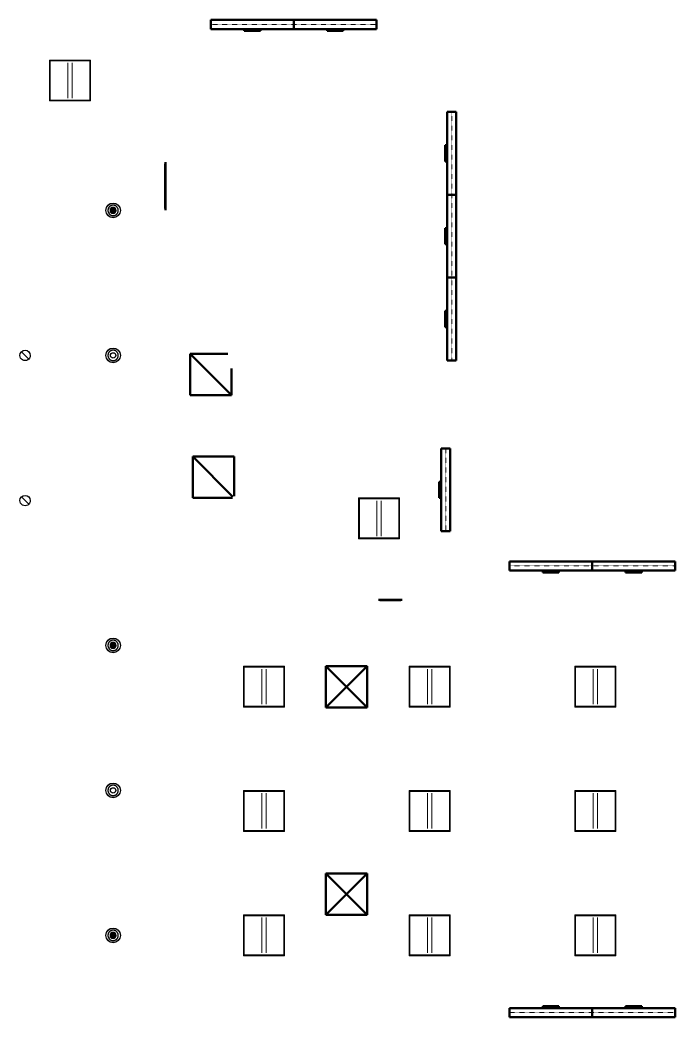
# Model space of a CAD drawing. Header units: inches. Extents: x 12491 to 15210, y -49 to 1476.
# Drawn here: x 14830 to 15210, y -42 to 536 of the extents above; entities that cross this region are included whole.
import ezdxf

# ---------------------------------------------------------------- set-up
doc = ezdxf.new("R2010")
doc.units = ezdxf.units.IN
doc.header["$MEASUREMENT"] = 0
doc.linetypes.add('Hidden_Mech', pattern=[0.070312, 0.046875, -0.023437])
doc.layers.add('E-LITE-EQPM', color=33, linetype='Continuous', lineweight=25)
doc.layers.add('M-HVAC-CDFF', color=50, linetype='Continuous', lineweight=50)

# ---------------------------------------------------------------- blocks, each defined once
blk = doc.blocks.new('KREON Holon 80 - KREON Holon 80 - Surface Mounted-3102022-3RD FLOOR RCP - NEW')
at = {"layer": 'E-LITE-EQPM'}
blk.add_line((17.62, 0.14), (17.62, 0.18), dxfattribs=at)
at = {"layer": 'E-LITE-EQPM', "flags": 128}
for points in [[(14.62, 0), (14.62, 0.12), (14.63, 0.24), (14.64, 0.36), (14.66, 0.48), (14.68, 0.6), (14.71, 0.71), (14.74, 0.83), (14.77, 0.95), (14.81, 1.06), (14.86, 1.17), (14.91, 1.28), (14.96, 1.39), (15.02, 1.49), (15.08, 1.6), (15.14, 1.7), (15.21, 1.8), (15.29, 1.89), (15.37, 1.98), (15.45, 2.07), (15.53, 2.16), (15.62, 2.24), (15.71, 2.32), (15.8, 2.39), (15.9, 2.46), (16, 2.53), (16.1, 2.59), (16.21, 2.65), (16.32, 2.71), (16.43, 2.76), (16.54, 2.8), (16.65, 2.84), (16.76, 2.88), (16.88, 2.91), (17, 2.94), (17.12, 2.96), (17.23, 2.98), (17.35, 3), (17.47, 3), (17.59, 3.01), (17.71, 3.01), (17.83, 3), (17.95, 2.99), (18.07, 2.97), (18.19, 2.95), (18.31, 2.93), (18.43, 2.9), (18.54, 2.87), (18.66, 2.83), (18.77, 2.78), (18.88, 2.74), (18.99, 2.68), (19.09, 2.63), (19.2, 2.57), (19.3, 2.5), (19.4, 2.43), (19.49, 2.36), (19.59, 2.28), (19.68, 2.2), (19.76, 2.12), (19.84, 2.03), (19.92, 1.94), (20, 1.85), (20.07, 1.75), (20.14, 1.65), (20.2, 1.55), (20.26, 1.45), (20.32, 1.34), (20.37, 1.23), (20.42, 1.12), (20.46, 1.01), (20.5, 0.89), (20.53, 0.78), (20.56, 0.66), (20.59, 0.54), (20.6, 0.42), (20.62, 0.31), (20.63, 0.19), (20.63, 0.06), (20.63, 0)], [(20.63, 0), (20.63, -0.12), (20.63, -0.24), (20.61, -0.36), (20.6, -0.48), (20.57, -0.6), (20.55, -0.71), (20.52, -0.83), (20.48, -0.95), (20.44, -1.06), (20.4, -1.17), (20.35, -1.28), (20.29, -1.39), (20.24, -1.49), (20.18, -1.6), (20.11, -1.7), (20.04, -1.8), (19.97, -1.89), (19.89, -1.98), (19.81, -2.07), (19.72, -2.16), (19.63, -2.24), (19.54, -2.32), (19.45, -2.39), (19.35, -2.46), (19.25, -2.53), (19.15, -2.59), (19.04, -2.65), (18.94, -2.71), (18.83, -2.76), (18.72, -2.8), (18.6, -2.84), (18.49, -2.88), (18.37, -2.91), (18.26, -2.94), (18.14, -2.96), (18.02, -2.98), (17.9, -3), (17.78, -3), (17.66, -3.01), (17.54, -3.01), (17.42, -3), (17.3, -2.99), (17.18, -2.97), (17.06, -2.95), (16.94, -2.93), (16.83, -2.9), (16.71, -2.87), (16.6, -2.83), (16.49, -2.78), (16.38, -2.74), (16.27, -2.68), (16.16, -2.63), (16.06, -2.57), (15.96, -2.5), (15.86, -2.43), (15.76, -2.36), (15.67, -2.28), (15.58, -2.2), (15.49, -2.12), (15.41, -2.03), (15.33, -1.94), (15.25, -1.85), (15.18, -1.75), (15.11, -1.65), (15.05, -1.55), (14.99, -1.45), (14.93, -1.34), (14.88, -1.23), (14.84, -1.12), (14.79, -1.01), (14.75, -0.89), (14.72, -0.78), (14.69, -0.66), (14.67, -0.54), (14.65, -0.42), (14.63, -0.31), (14.62, -0.19), (14.62, -0.06), (14.62, 0)]]:
    blk.add_lwpolyline(points, dxfattribs=at)
at = {"layer": 'E-LITE-EQPM'}
for radius in [1.75, 1.5, 1.33, 1.15, 1, 0.84, 0.68, 0.5, 0.335, 0.196, 0.0816]:
    blk.add_circle((17.62, 0), radius, dxfattribs=at)
for centre, radius, start, end in [((17.63, 0), 4.25, 0, 180), ((17.63, 0), 4.19, 0, 180), ((17.63, 0), 1.57, 0, 180), ((17.63, 0), 4.25, 180, 0), ((17.63, 0), 4.19, 180, 0), ((17.63, 0), 1.57, 180, 0), ((17.62, 0), 2, 227.64159, 245.45455), ((17.62, 0), 2, 291.7098, 308.99468), ((17.62, 0), 2.25, 300, 301.37993)]:
    blk.add_arc(centre, radius, start, end, dxfattribs=at)
blk = doc.blocks.new('Lighting-Troffer-Cooper-Metalux-Encounter-22EN-24EN-LD2 - See Type Catalog-2812981-3RD FLOOR RCP - NEW')
at = {"layer": 'E-LITE-EQPM', "lineweight": 9}
for p, q in [((-11.875, 11.84375), (-11.875, 11.59375)), ((11.875, 11.84375), (-11.875, 11.84375)), ((-11.875, 11.59375), (-11.46875, 11.59375)), ((-11.875, 11.59375), (-11.46875, 11.59375)), ((-11.875, 11.59375), (-11.875, -11.59375)), ((-11.46875, 11.59375), (-11.46875, 11.34375)), ((-11.46875, -11.59375), (-11.46875, 11.59375)), ((11.46875, 11.34375), (11.46875, 11.59375)), ((11.46875, 11.59375), (11.875, 11.59375)), ((11.46875, 11.59375), (11.875, 11.59375)), ((11.46875, -11.59375), (11.46875, 11.59375)), ((11.875, 11.59375), (11.875, 11.84375)), ((11.875, 11.59375), (11.875, -11.59375)), ((11.46875, 11.34375), (-11.46875, 11.34375)), ((-1.25, 10.21875), (-1.25, -10.21875)), ((1.25, -10.21875), (1.25, 10.21875)), ((-11.46875, -11.34375), (11.46875, -11.34375)), ((-11.46875, -11.34375), (-11.46875, -11.59375)), ((11.46875, -11.59375), (11.46875, -11.34375)), ((-11.46875, -11.59375), (-11.875, -11.59375)), ((-11.875, -11.59375), (-11.875, -11.84375)), ((-11.46875, -11.59375), (-11.875, -11.59375)), ((-11.875, -11.84375), (11.875, -11.84375)), ((11.875, -11.59375), (11.46875, -11.59375)), ((11.875, -11.59375), (11.46875, -11.59375)), ((11.875, -11.84375), (11.875, -11.59375))]:
    blk.add_line(p, q, dxfattribs=at)
at = {"layer": 'E-LITE-EQPM'}
for p, q in [((-1.25, 11.59375), (1.28228, 11.59375)), ((1.28228, -11.59375), (-1.25, -11.59375))]:
    blk.add_line(p, q, dxfattribs=at)
blk = doc.blocks.new('KREON Holon 80 - KREON Holon 80 - Surface Mounted-2838211-3RD FLOOR RCP - NEW')
at = {"layer": 'E-LITE-EQPM', "flags": 128}
for points in [[(14.62, 0), (14.62, 0.12), (14.63, 0.24), (14.64, 0.36), (14.66, 0.48), (14.68, 0.6), (14.71, 0.71), (14.74, 0.83), (14.77, 0.95), (14.81, 1.06), (14.86, 1.17), (14.91, 1.28), (14.96, 1.39), (15.02, 1.49), (15.08, 1.6), (15.14, 1.7), (15.21, 1.8), (15.29, 1.89), (15.37, 1.98), (15.45, 2.07), (15.53, 2.16), (15.62, 2.24), (15.71, 2.32), (15.8, 2.39), (15.9, 2.46), (16, 2.53), (16.1, 2.59), (16.21, 2.65), (16.32, 2.71), (16.43, 2.76), (16.54, 2.8), (16.65, 2.84), (16.76, 2.88), (16.88, 2.91), (17, 2.94), (17.12, 2.96), (17.23, 2.98), (17.35, 3), (17.47, 3), (17.59, 3.01), (17.71, 3.01), (17.83, 3), (17.95, 2.99), (18.07, 2.97), (18.19, 2.95), (18.31, 2.93), (18.43, 2.9), (18.54, 2.87), (18.66, 2.83), (18.77, 2.78), (18.88, 2.74), (18.99, 2.68), (19.09, 2.63), (19.2, 2.57), (19.3, 2.5), (19.4, 2.43), (19.49, 2.36), (19.59, 2.28), (19.68, 2.2), (19.76, 2.12), (19.84, 2.03), (19.92, 1.94), (20, 1.85), (20.07, 1.75), (20.14, 1.65), (20.2, 1.55), (20.26, 1.45), (20.32, 1.34), (20.37, 1.23), (20.42, 1.12), (20.46, 1.01), (20.5, 0.89), (20.53, 0.78), (20.56, 0.66), (20.59, 0.54), (20.6, 0.42), (20.62, 0.31), (20.63, 0.19), (20.63, 0.06), (20.63, 0)], [(20.63, 0), (20.63, -0.12), (20.63, -0.24), (20.61, -0.36), (20.6, -0.48), (20.57, -0.6), (20.55, -0.71), (20.52, -0.83), (20.48, -0.95), (20.44, -1.06), (20.4, -1.17), (20.35, -1.28), (20.29, -1.39), (20.24, -1.49), (20.18, -1.6), (20.11, -1.7), (20.04, -1.8), (19.97, -1.89), (19.89, -1.98), (19.81, -2.07), (19.72, -2.16), (19.63, -2.24), (19.54, -2.32), (19.45, -2.39), (19.35, -2.46), (19.25, -2.53), (19.15, -2.59), (19.04, -2.65), (18.94, -2.71), (18.83, -2.76), (18.72, -2.8), (18.6, -2.84), (18.49, -2.88), (18.37, -2.91), (18.26, -2.94), (18.14, -2.96), (18.02, -2.98), (17.9, -3), (17.78, -3), (17.66, -3.01), (17.54, -3.01), (17.42, -3), (17.3, -2.99), (17.18, -2.97), (17.06, -2.95), (16.94, -2.93), (16.83, -2.9), (16.71, -2.87), (16.6, -2.83), (16.49, -2.78), (16.38, -2.74), (16.27, -2.68), (16.16, -2.63), (16.06, -2.57), (15.96, -2.5), (15.86, -2.43), (15.76, -2.36), (15.67, -2.28), (15.58, -2.2), (15.49, -2.12), (15.41, -2.03), (15.33, -1.94), (15.25, -1.85), (15.18, -1.75), (15.11, -1.65), (15.05, -1.55), (14.99, -1.45), (14.93, -1.34), (14.88, -1.23), (14.84, -1.12), (14.79, -1.01), (14.75, -0.89), (14.72, -0.78), (14.69, -0.66), (14.67, -0.54), (14.65, -0.42), (14.63, -0.31), (14.62, -0.19), (14.62, -0.06), (14.62, 0)]]:
    blk.add_lwpolyline(points, dxfattribs=at)
at = {"layer": 'E-LITE-EQPM'}
for radius, start, end in [(4.25, 0, 180), (4.19, 0, 180), (1.57, 0, 180), (4.25, 180, 0), (4.19, 180, 0), (1.57, 180, 0)]:
    blk.add_arc((17.63, 0), radius, start, end, dxfattribs=at)
blk = doc.blocks.new('KREON Holon 80 - KREON Holon 80 - Surface Mounted-V66-3RD FLOOR RCP - NEW')
at = {"layer": 'E-LITE-EQPM'}
blk.add_line((17.62, 0.14), (17.62, 0.18), dxfattribs=at)
at = {"layer": 'E-LITE-EQPM', "flags": 128}
for points in [[(14.62, 0), (14.62, 0.12), (14.63, 0.24), (14.64, 0.36), (14.66, 0.48), (14.68, 0.6), (14.71, 0.71), (14.74, 0.83), (14.77, 0.95), (14.81, 1.06), (14.86, 1.17), (14.91, 1.28), (14.96, 1.39), (15.02, 1.49), (15.08, 1.6), (15.14, 1.7), (15.21, 1.8), (15.29, 1.89), (15.37, 1.98), (15.45, 2.07), (15.53, 2.16), (15.62, 2.24), (15.71, 2.32), (15.8, 2.39), (15.9, 2.46), (16, 2.53), (16.1, 2.59), (16.21, 2.65), (16.32, 2.71), (16.43, 2.76), (16.54, 2.8), (16.65, 2.84), (16.76, 2.88), (16.88, 2.91), (17, 2.94), (17.12, 2.96), (17.23, 2.98), (17.35, 3), (17.47, 3), (17.59, 3.01), (17.71, 3.01), (17.83, 3), (17.95, 2.99), (18.07, 2.97), (18.19, 2.95), (18.31, 2.93), (18.43, 2.9), (18.54, 2.87), (18.66, 2.83), (18.77, 2.78), (18.88, 2.74), (18.99, 2.68), (19.09, 2.63), (19.2, 2.57), (19.3, 2.5), (19.4, 2.43), (19.49, 2.36), (19.59, 2.28), (19.68, 2.2), (19.76, 2.12), (19.84, 2.03), (19.92, 1.94), (20, 1.85), (20.07, 1.75), (20.14, 1.65), (20.2, 1.55), (20.26, 1.45), (20.32, 1.34), (20.37, 1.23), (20.42, 1.12), (20.46, 1.01), (20.5, 0.89), (20.53, 0.78), (20.56, 0.66), (20.59, 0.54), (20.6, 0.42), (20.62, 0.31), (20.63, 0.19), (20.63, 0.06), (20.63, 0)], [(20.63, 0), (20.63, -0.12), (20.63, -0.24), (20.61, -0.36), (20.6, -0.48), (20.57, -0.6), (20.55, -0.71), (20.52, -0.83), (20.48, -0.95), (20.44, -1.06), (20.4, -1.17), (20.35, -1.28), (20.29, -1.39), (20.24, -1.49), (20.18, -1.6), (20.11, -1.7), (20.04, -1.8), (19.97, -1.89), (19.89, -1.98), (19.81, -2.07), (19.72, -2.16), (19.63, -2.24), (19.54, -2.32), (19.45, -2.39), (19.35, -2.46), (19.25, -2.53), (19.15, -2.59), (19.04, -2.65), (18.94, -2.71), (18.83, -2.76), (18.72, -2.8), (18.6, -2.84), (18.49, -2.88), (18.37, -2.91), (18.26, -2.94), (18.14, -2.96), (18.02, -2.98), (17.9, -3), (17.78, -3), (17.66, -3.01), (17.54, -3.01), (17.42, -3), (17.3, -2.99), (17.18, -2.97), (17.06, -2.95), (16.94, -2.93), (16.83, -2.9), (16.71, -2.87), (16.6, -2.83), (16.49, -2.78), (16.38, -2.74), (16.27, -2.68), (16.16, -2.63), (16.06, -2.57), (15.96, -2.5), (15.86, -2.43), (15.76, -2.36), (15.67, -2.28), (15.58, -2.2), (15.49, -2.12), (15.41, -2.03), (15.33, -1.94), (15.25, -1.85), (15.18, -1.75), (15.11, -1.65), (15.05, -1.55), (14.99, -1.45), (14.93, -1.34), (14.88, -1.23), (14.84, -1.12), (14.79, -1.01), (14.75, -0.89), (14.72, -0.78), (14.69, -0.66), (14.67, -0.54), (14.65, -0.42), (14.63, -0.31), (14.62, -0.19), (14.62, -0.06), (14.62, 0)]]:
    blk.add_lwpolyline(points, dxfattribs=at)
at = {"layer": 'E-LITE-EQPM'}
for radius in [1.75, 1.5, 1.33, 1.15, 1, 0.84, 0.68, 0.5, 0.335, 0.196, 0.0816]:
    blk.add_circle((17.62, 0), radius, dxfattribs=at)
for centre, radius, start, end in [((17.63, 0), 4.25, 0, 180), ((17.63, 0), 4.19, 0, 180), ((17.63, 0), 1.57, 0, 180), ((17.63, 0), 4.25, 180, 0), ((17.63, 0), 4.19, 180, 0), ((17.63, 0), 1.57, 180, 0), ((17.62, 0), 2, 227.64159, 245.45455), ((17.62, 0), 2.25, 300, 301.37993)]:
    blk.add_arc(centre, radius, start, end, dxfattribs=at)
blk = doc.blocks.new('L-Recessed Circular - Downlight - 6_-3105699-3RD FLOOR RCP - NEW')
at = {"layer": 'E-LITE-EQPM'}
for q in [(-2.12, -2.12), (2.12, 2.12)]:
    blk.add_line((0, 0), q, dxfattribs=at)
for start, end in [(360, 180), (180, 360)]:
    blk.add_arc((0, 0), 3, start, end, dxfattribs=at)
blk = doc.blocks.new('Return Diffuser - Rectangular Outlet _PAR_ - PAR-8x8_24x24-V74-3RD FLOOR RCP - NEW')
at = {"layer": 'M-HVAC-CDFF'}
for p, q in [((12, 12), (-12, 12)), ((-12, 12), (-12, -9.88)), ((-12, 12), (12, -12)), ((12, -12), (12, 12)), ((-3.45, -12), (12, -12))]:
    blk.add_line(p, q, dxfattribs=at)
blk = doc.blocks.new('Return Diffuser - Rectangular Outlet _PAR_ - PAR-8x8_24x24-V75-3RD FLOOR RCP - NEW')
at = {"layer": 'M-HVAC-CDFF'}
for p, q in [((12, 12), (-12, 12)), ((-12, 12), (-12, -12)), ((-12, 12), (11.28, -11.28)), ((12, -11), (12, 12)), ((-12, -12), (10.9, -12))]:
    blk.add_line(p, q, dxfattribs=at)
blk = doc.blocks.new('Plenum Slot Supply _TBD_ - 8_ RD INLET - TBDI _48_ Plenum_-2909013-3RD FLOOR RCP - NEW')
at = {"layer": 'M-HVAC-CDFF'}
for p, q in [((24, 2.625), (-24, 2.625)), ((-24, 2.625), (-24, -2.625)), ((24, -2.625), (24, 2.625)), ((-24, -2.625), (24, -2.625)), ((-4.6875, -2.625), (-4.6875, -3.75)), ((-2.0625, -3.75), (-4.6875, -3.75)), ((2.0625, -3.75), (-2.0625, -3.75)), ((4.6875, -3.75), (2.0625, -3.75)), ((4.6875, -3.75), (4.6875, -2.625))]:
    blk.add_line(p, q, dxfattribs=at)
at = {"layer": 'M-HVAC-CDFF', "linetype": 'Hidden_Mech', "lineweight": 9}
blk.add_line((-24, 0), (24, 0), dxfattribs=at)
blk = doc.blocks.new('Plenum Slot Supply _TBD_ - 8_ RD INLET - TBDI _48_ Plenum_-2908889-3RD FLOOR RCP - NEW')
at = {"layer": 'M-HVAC-CDFF'}
for p, q in [((24, 2.625), (-24, 2.625)), ((-24, 2.625), (-24, -2.625)), ((24, -2.625), (24, 2.625)), ((-24, -2.625), (24, -2.625)), ((-4.6875, -2.625), (-4.6875, -3.75)), ((-2.0625, -3.75), (-4.6875, -3.75)), ((2.0625, -3.75), (-2.0625, -3.75)), ((4.6875, -3.75), (2.0625, -3.75)), ((4.6875, -3.75), (4.6875, -2.625))]:
    blk.add_line(p, q, dxfattribs=at)
at = {"layer": 'M-HVAC-CDFF', "linetype": 'Hidden_Mech', "lineweight": 9}
blk.add_line((-24, 0), (24, 0), dxfattribs=at)
blk = doc.blocks.new('Supply Diffuser _OMNI_ - 6_ RD INLET _24x24_-3186145-3RD FLOOR RCP - NEW')
at = {"layer": 'M-HVAC-CDFF'}
for p, q in [((12, 12), (-12, 12)), ((-12, 12), (-12, -12)), ((12, 12), (-12, -12)), ((-12, 12), (12, -12)), ((-12, 12), (-12, -12)), ((-12, 12), (12, 12)), ((12, -12), (12, 12)), ((12, 12), (12, -12)), ((-12, -12), (12, -12)), ((-12, -12), (12, -12))]:
    blk.add_line(p, q, dxfattribs=at)
blk = doc.blocks.new('Return Grille _350_ - 350FS-3207466-3RD FLOOR RCP - NEW')
at = {"layer": 'M-HVAC-CDFF'}
for p, q in [((12911.73, 376.49), (12897.98, 376.49)), ((12910.85, 376.74), (12898.85, 376.74))]:
    blk.add_line(p, q, dxfattribs=at)
blk = doc.blocks.new('Return Grille _350_ - 350FS-3207972-3RD FLOOR RCP - NEW')
at = {"layer": 'M-HVAC-CDFF'}
for p, q in [((14125.07, 463.32), (14152.82, 463.32)), ((14125.94, 463.07), (14151.94, 463.07))]:
    blk.add_line(p, q, dxfattribs=at)

msp = doc.modelspace()

# ---------------------------------------------------------------- block references
at = {"layer": 'E-LITE-EQPM', "extrusion": (0, 0, -1)}
for name, p, rotation in [('Lighting-Troffer-Cooper-Metalux-Encounter-22EN-24EN-LD2 - See Type Catalog-2812981-3RD FLOOR RCP - NEW', (-14859.43, 501), 180), ('KREON Holon 80 - KREON Holon 80 - Surface Mounted-3102022-3RD FLOOR RCP - NEW', (-14884.38, 408.1), 90), ('L-Recessed Circular - Downlight - 6_-3105699-3RD FLOOR RCP - NEW', (-14833.35, 341.71), 180), ('KREON Holon 80 - KREON Holon 80 - Surface Mounted-2838211-3RD FLOOR RCP - NEW', (-14884.38, 324.1), 90), ('L-Recessed Circular - Downlight - 6_-3105699-3RD FLOOR RCP - NEW', (-14833.35, 257.59), 180), ('KREON Holon 80 - KREON Holon 80 - Surface Mounted-V66-3RD FLOOR RCP - NEW', (-14884.38, 156.1), 90), ('Lighting-Troffer-Cooper-Metalux-Encounter-22EN-24EN-LD2 - See Type Catalog-2812981-3RD FLOOR RCP - NEW', (-14971.88, 149.81), 180), ('Lighting-Troffer-Cooper-Metalux-Encounter-22EN-24EN-LD2 - See Type Catalog-2812981-3RD FLOOR RCP - NEW', (-15067.88, 149.81), 180), ('Lighting-Troffer-Cooper-Metalux-Encounter-22EN-24EN-LD2 - See Type Catalog-2812981-3RD FLOOR RCP - NEW', (-15163.88, 149.81), 180), ('KREON Holon 80 - KREON Holon 80 - Surface Mounted-2838211-3RD FLOOR RCP - NEW', (-14884.38, 72.1), 90), ('Lighting-Troffer-Cooper-Metalux-Encounter-22EN-24EN-LD2 - See Type Catalog-2812981-3RD FLOOR RCP - NEW', (-14971.88, 77.81), 180), ('Lighting-Troffer-Cooper-Metalux-Encounter-22EN-24EN-LD2 - See Type Catalog-2812981-3RD FLOOR RCP - NEW', (-15067.88, 77.81), 180), ('Lighting-Troffer-Cooper-Metalux-Encounter-22EN-24EN-LD2 - See Type Catalog-2812981-3RD FLOOR RCP - NEW', (-15163.88, 77.81), 180), ('Lighting-Troffer-Cooper-Metalux-Encounter-22EN-24EN-LD2 - See Type Catalog-2812981-3RD FLOOR RCP - NEW', (-14971.88, 5.81), 180), ('Lighting-Troffer-Cooper-Metalux-Encounter-22EN-24EN-LD2 - See Type Catalog-2812981-3RD FLOOR RCP - NEW', (-15067.88, 5.81), 180), ('Lighting-Troffer-Cooper-Metalux-Encounter-22EN-24EN-LD2 - See Type Catalog-2812981-3RD FLOOR RCP - NEW', (-15163.88, 5.81), 180), ('KREON Holon 80 - KREON Holon 80 - Surface Mounted-V66-3RD FLOOR RCP - NEW', (-14884.38, -11.9), 90)]:
    msp.add_blockref(name, p, dxfattribs=dict(at, rotation=rotation))
msp.add_blockref('Lighting-Troffer-Cooper-Metalux-Encounter-22EN-24EN-LD2 - See Type Catalog-2812981-3RD FLOOR RCP - NEW', (-15038.6, 247.3), dxfattribs=at)
at = {"layer": 'M-HVAC-CDFF', "extrusion": (0, 0, -1)}
for p in [(-14965.1, 533.44), (-15013.1, 533.44), (-15138.18, 219.79), (-15186.18, 219.79)]:
    msp.add_blockref('Plenum Slot Supply _TBD_ - 8_ RD INLET - TBDI _48_ Plenum_-2909013-3RD FLOOR RCP - NEW', p, dxfattribs=at)
for name, p, rotation in [('Plenum Slot Supply _TBD_ - 8_ RD INLET - TBDI _48_ Plenum_-2909013-3RD FLOOR RCP - NEW', (-15080.73, 458.82), 89.99999999999997), ('Plenum Slot Supply _TBD_ - 8_ RD INLET - TBDI _48_ Plenum_-2909013-3RD FLOOR RCP - NEW', (-15080.73, 410.82), 89.99999999999997), ('Plenum Slot Supply _TBD_ - 8_ RD INLET - TBDI _48_ Plenum_-2909013-3RD FLOOR RCP - NEW', (-15080.73, 362.82), 89.99999999999997), ('Return Diffuser - Rectangular Outlet _PAR_ - PAR-8x8_24x24-V74-3RD FLOOR RCP - NEW', (-14941.1, 330.64), 270.0000000000001), ('Return Diffuser - Rectangular Outlet _PAR_ - PAR-8x8_24x24-V75-3RD FLOOR RCP - NEW', (-14942.6, 271.14), 270.0000000000001), ('Plenum Slot Supply _TBD_ - 8_ RD INLET - TBDI _48_ Plenum_-2908889-3RD FLOOR RCP - NEW', (-15077.23, 263.89), 89.9999999999996), ('Supply Diffuser _OMNI_ - 6_ RD INLET _24x24_-3186145-3RD FLOOR RCP - NEW', (-15019.76, 149.66), 270.0000000000005), ('Supply Diffuser _OMNI_ - 6_ RD INLET _24x24_-3186145-3RD FLOOR RCP - NEW', (-15019.76, 29.66), 270.0000000000005), ('Plenum Slot Supply _TBD_ - 8_ RD INLET - TBDI _48_ Plenum_-2909013-3RD FLOOR RCP - NEW', (-15138.18, -38.96), 180), ('Plenum Slot Supply _TBD_ - 8_ RD INLET - TBDI _48_ Plenum_-2909013-3RD FLOOR RCP - NEW', (-15186.18, -38.96), 180)]:
    msp.add_blockref(name, p, dxfattribs=dict(at, rotation=rotation))
at = {"layer": 'M-HVAC-CDFF'}
for name, p, rotation in [('Return Grille _350_ - 350FS-3207972-3RD FLOOR RCP - NEW', (14451.4, 14578.73), 270), ('Return Grille _350_ - 350FS-3207466-3RD FLOOR RCP - NEW', (27949.95, 576.71), 180)]:
    msp.add_blockref(name, p, dxfattribs=dict(at, rotation=rotation))

doc.saveas('drawing.dxf')
